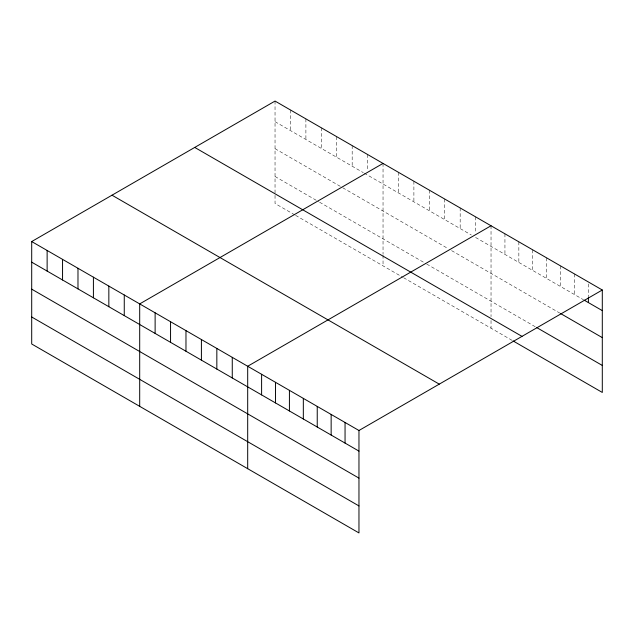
<?xml version="1.0" encoding="UTF-8"?>
<svg xmlns="http://www.w3.org/2000/svg" width="634" height="634" viewBox="0 0 634 634"><rect width="100%" height="100%" fill="white"/><g stroke="black" fill="none" stroke-linecap="round" stroke-linejoin="round"><path stroke-width="0.48" stroke-dasharray="3.17 2.38" d="M275.037 101.068L275.037 192.894M275.037 121.68L363.322 172.646M364.178 173.145L471.316 235M475.603 237.473L583.486 299.755M275.037 148.681L341.892 187.276M342.748 187.775L448.175 248.639M451.606 250.62L559.759 313.061M275.037 176.498L318.751 201.739M319.607 202.23L425.889 263.593M426.745 264.085L536.031 327.184M294.755 214.886L275.037 203.498L275.037 193.861M295.61 215.378L402.748 277.232M403.604 277.732L512.304 340.482M588.392 283.937L588.392 296.704M574.483 273.943L574.483 294.564M560.575 265.915L560.575 286.528M546.666 257.887L546.666 278.5M532.758 249.859L532.758 270.472M518.85 241.823L518.85 262.436M504.941 233.795L504.941 254.408M491.033 225.767L491.033 316.635M491.033 320.487L491.033 328.206M475.603 216.86L475.603 232.567M460.173 207.952L460.173 228.565M444.751 199.044L444.751 219.657M429.321 190.137L429.321 210.75M413.891 181.229L413.891 201.842M398.461 172.321L398.461 192.934M383.039 163.413L383.039 254.282M383.039 255.248L383.039 265.852M367.609 154.506L367.609 170.213M352.179 145.598L352.179 166.211M336.749 136.69L336.749 157.311M321.327 127.791L321.327 148.404M305.897 118.883L305.897 139.496M290.467 109.975L290.467 130.588"/><path stroke-width="0.95" d="M31.7 241.554L358.963 430.502L358.963 532.932L31.7 343.993L31.7 241.554L275.037 101.068L602.3 290.007L602.3 392.446L513.12 340.957M383.039 163.413L139.694 303.908L139.694 406.346M491.033 225.767L247.688 366.254L247.688 468.692M358.963 430.502L602.3 290.007M584.302 300.231L602.3 310.62M560.575 313.529L602.3 337.621M536.847 327.651L602.3 365.446M194.741 147.429L521.996 336.369M112.004 195.193L439.259 384.133M31.7 262.167L358.963 451.115M31.7 289.167L358.963 478.115M31.7 316.992L358.963 505.932M588.392 297.679L588.392 302.592M345.054 422.466L345.054 443.079M331.146 414.438L331.146 435.051M317.238 406.41L317.238 427.023M303.329 398.374L303.329 418.995M289.421 390.346L289.421 410.959M275.513 382.318L275.513 402.931M261.604 374.29L261.604 394.903M232.266 357.354L232.266 377.967M216.836 348.446L216.836 369.059M201.406 339.539L201.406 360.152M185.976 330.631L185.976 351.244M170.554 321.723L170.554 342.336M155.124 312.816L155.124 333.429M124.264 295L124.264 315.613M108.842 286.092L108.842 306.705M93.412 277.185L93.412 297.798M77.982 268.277L77.982 288.89M62.552 259.369L62.552 279.982M47.13 250.462L47.13 271.075"/></g></svg>
